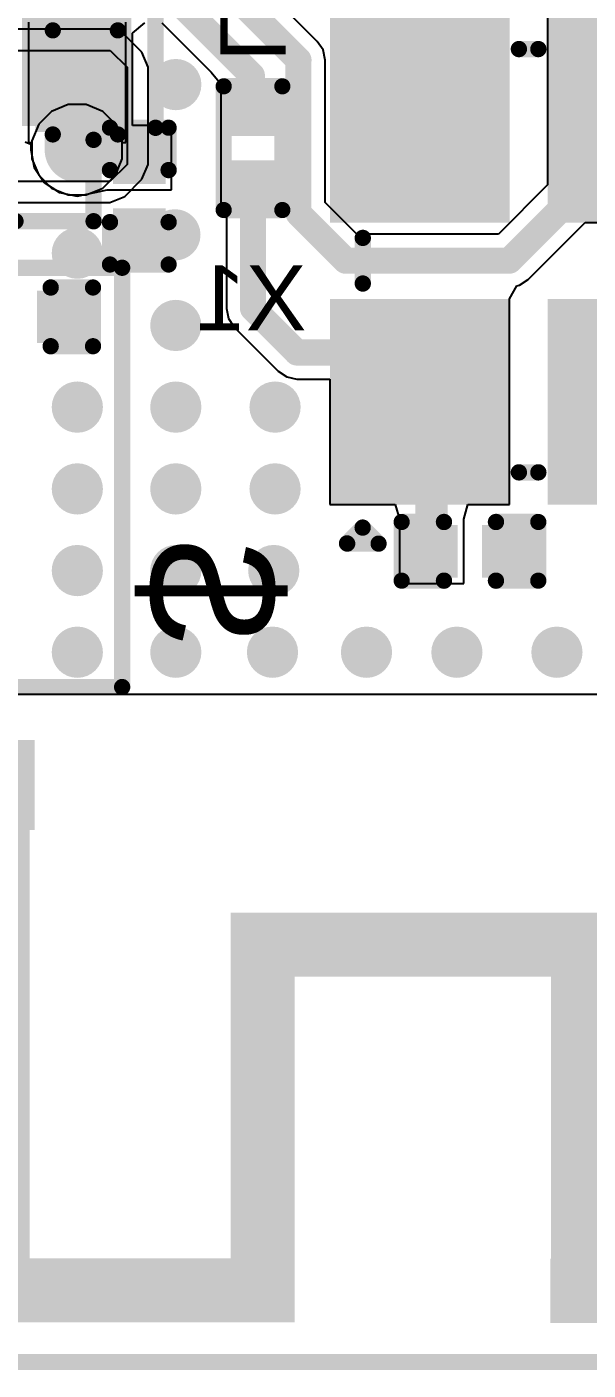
# Model space of a CAD drawing. Header units: millimetres. Extents: x -6 to 110, y 0 to 86.
# Drawn here: x 7.94 to 12.32, y -0.16 to 10.31 of the extents above; entities that cross this region are included whole.
import ezdxf

# ---------------------------------------------------------------- set-up
doc = ezdxf.new("R2010")
doc.units = ezdxf.units.MM
for name, color, linetype in [('BottomLayer', 5, 'Continuous'), ('BottomOverlay', 54, 'Continuous'), ('BottomPaste', 16, 'Continuous'), ('BottomSolder', 6, 'Continuous'), ('Mechanical2', 216, 'Continuous'), ('MidLayer1', 16, 'Continuous'), ('MidLayer2', 76, 'Continuous'), ('TopLayer', 1, 'Continuous'), ('TopOverlay', 2, 'Continuous'), ('TopPaste', 8, 'Continuous'), ('TopSolder', 216, 'Continuous'), ('ViaHoleLayer', 16, 'Continuous')]:
    doc.layers.add(name, color=color, linetype=linetype)
doc.styles.add('Arial', font='arial.ttf', dxfattribs={"height": 0.2})

# ---------------------------------------------------------------- blocks, each defined once
blk = doc.blocks.new('IND_0201_B_5')
at = {"layer": 'BottomLayer'}
for points in [[(-0.4, 0.15), (-0.15, 0.15), (-0.15, -0.15), (-0.4, -0.15)], [(0.15, 0.15), (0.4, 0.15), (0.4, -0.15), (0.15, -0.15)]]:
    blk.add_hatch(color=5, dxfattribs=at).paths.add_polyline_path(points)
at = {"layer": 'BottomPaste'}
for points in [[(-0.4, 0.15), (-0.15, 0.15), (-0.15, -0.15), (-0.4, -0.15)], [(0.15, 0.15), (0.4, 0.15), (0.4, -0.15), (0.15, -0.15)]]:
    blk.add_hatch(color=16, dxfattribs=at).paths.add_polyline_path(points)
at = {"layer": 'BottomSolder'}
for points in [[(-0.455, 0.205), (-0.095, 0.205), (-0.095, -0.205), (-0.455, -0.205)], [(0.095, 0.205), (0.455, 0.205), (0.455, -0.205), (0.095, -0.205)]]:
    blk.add_hatch(color=6, dxfattribs=at).paths.add_polyline_path(points)
at = {"layer": 'BottomOverlay', "const_width": 0.127}
for points in [[(-0.483, -0.229), (-0.483, 0.229)], [(0.483, 0.229), (-0.483, 0.229)], [(0.483, -0.229), (0.483, 0.229)], [(0.483, -0.229), (-0.483, -0.229)]]:
    blk.add_lwpolyline(points, dxfattribs=at)
at = {"layer": 'BottomOverlay', "const_width": 0.0635}
for points in [[(-0.514, 0.229, 1), (-0.451, 0.229, 1)], [(-0.514, 0.229, 1), (-0.451, 0.229, 1)], [(0.451, 0.229, 1), (0.514, 0.229, 1)], [(0.451, 0.229, 1), (0.514, 0.229, 1)], [(-0.514, -0.229, 1), (-0.451, -0.229, 1)], [(-0.514, -0.229, 1), (-0.451, -0.229, 1)], [(0.451, -0.229, 1), (0.514, -0.229, 1)], [(0.451, -0.229, 1), (0.514, -0.229, 1)]]:
    blk.add_lwpolyline(points, format="xyb", close=True, dxfattribs=at)
blk = doc.blocks.new('CAP_0201_B_11')
at = {"layer": 'BottomLayer'}
for points in [[(-0.45, 0.15), (-0.15, 0.15), (-0.15, -0.15), (-0.45, -0.15)], [(0.15, 0.15), (0.45, 0.15), (0.45, -0.15), (0.15, -0.15)]]:
    blk.add_hatch(color=5, dxfattribs=at).paths.add_polyline_path(points)
at = {"layer": 'BottomPaste'}
for points in [[(-0.45, 0.15), (-0.15, 0.15), (-0.15, -0.15), (-0.45, -0.15)], [(0.15, 0.15), (0.45, 0.15), (0.45, -0.15), (0.15, -0.15)]]:
    blk.add_hatch(color=16, dxfattribs=at).paths.add_polyline_path(points)
at = {"layer": 'BottomSolder'}
for points in [[(-0.505, 0.205), (-0.095, 0.205), (-0.095, -0.205), (-0.505, -0.205)], [(0.095, 0.205), (0.505, 0.205), (0.505, -0.205), (0.095, -0.205)]]:
    blk.add_hatch(color=6, dxfattribs=at).paths.add_polyline_path(points)
at = {"layer": 'BottomOverlay', "const_width": 0.127}
for points in [[(-0.203, 0.229), (-0.533, 0.229)], [(-0.533, 0.229), (-0.533, -0.229)], [(0.533, 0.229), (0.203, 0.229)], [(0.533, 0.229), (0.533, -0.229)], [(-0.203, -0.229), (-0.533, -0.229)], [(0.533, -0.229), (0.203, -0.229)]]:
    blk.add_lwpolyline(points, dxfattribs=at)
at = {"layer": 'BottomOverlay', "const_width": 0.0635}
for points in [[(-0.565, 0.229, 1), (-0.502, 0.229, 1)], [(-0.565, 0.229, 1), (-0.502, 0.229, 1)], [(-0.235, 0.229, 1), (-0.171, 0.229, 1)], [(0.171, 0.229, 1), (0.235, 0.229, 1)], [(0.502, 0.229, 1), (0.565, 0.229, 1)], [(0.502, 0.229, 1), (0.565, 0.229, 1)], [(-0.565, -0.229, 1), (-0.502, -0.229, 1)], [(-0.565, -0.229, 1), (-0.502, -0.229, 1)], [(-0.235, -0.229, 1), (-0.171, -0.229, 1)], [(0.171, -0.229, 1), (0.235, -0.229, 1)], [(0.502, -0.229, 1), (0.565, -0.229, 1)], [(0.502, -0.229, 1), (0.565, -0.229, 1)]]:
    blk.add_lwpolyline(points, format="xyb", close=True, dxfattribs=at)
blk = doc.blocks.new('QFNWB_56__7_7__B_30')
at = {"layer": 'BottomLayer'}
for points in [[(-2.71, 3.1), (-2.71, 3.75), (-2.49, 3.75), (-2.49, 3.1)], [(-2.31, 3.1), (-2.31, 3.75), (-2.09, 3.75), (-2.09, 3.1)], [(-1.91, 3.1), (-1.91, 3.75), (-1.69, 3.75), (-1.69, 3.1)], [(-1.51, 3.1), (-1.51, 3.75), (-1.29, 3.75), (-1.29, 3.1)], [(-1.11, 3.1), (-1.11, 3.75), (-0.89, 3.75), (-0.89, 3.1)], [(-0.71, 3.1), (-0.71, 3.75), (-0.49, 3.75), (-0.49, 3.1)], [(-0.31, 3.1), (-0.31, 3.75), (-0.09, 3.75), (-0.09, 3.1)], [(0.09, 3.1), (0.09, 3.75), (0.31, 3.75), (0.31, 3.1)], [(0.49, 3.1), (0.49, 3.75), (0.71, 3.75), (0.71, 3.1)], [(0.89, 3.1), (0.89, 3.75), (1.11, 3.75), (1.11, 3.1)], [(1.29, 3.1), (1.29, 3.75), (1.51, 3.75), (1.51, 3.1)], [(1.69, 3.1), (1.69, 3.75), (1.91, 3.75), (1.91, 3.1)], [(2.09, 3.1), (2.09, 3.75), (2.31, 3.75), (2.31, 3.1)], [(2.49, 3.1), (2.49, 3.75), (2.71, 3.75), (2.71, 3.1)], [(2.85, 2.85), (2.85, -2.85), (-2.85, -2.85), (-2.85, 2.85)], [(-3.75, 2.71), (-3.1, 2.71), (-3.1, 2.49), (-3.75, 2.49)], [(3.1, 2.71), (3.75, 2.71), (3.75, 2.49), (3.1, 2.49)], [(-3.75, 2.31), (-3.1, 2.31), (-3.1, 2.09), (-3.75, 2.09)], [(3.1, 2.31), (3.75, 2.31), (3.75, 2.09), (3.1, 2.09)], [(-3.75, 1.91), (-3.1, 1.91), (-3.1, 1.69), (-3.75, 1.69)], [(3.1, 1.91), (3.75, 1.91), (3.75, 1.69), (3.1, 1.69)], [(-3.75, 1.51), (-3.1, 1.51), (-3.1, 1.29), (-3.75, 1.29)], [(3.1, 1.51), (3.75, 1.51), (3.75, 1.29), (3.1, 1.29)], [(-3.75, 1.11), (-3.1, 1.11), (-3.1, 0.89), (-3.75, 0.89)], [(3.1, 1.11), (3.75, 1.11), (3.75, 0.89), (3.1, 0.89)], [(-3.75, 0.71), (-3.1, 0.71), (-3.1, 0.49), (-3.75, 0.49)], [(3.1, 0.71), (3.75, 0.71), (3.75, 0.49), (3.1, 0.49)], [(-3.75, 0.31), (-3.1, 0.31), (-3.1, 0.09), (-3.75, 0.09)], [(3.1, 0.31), (3.75, 0.31), (3.75, 0.09), (3.1, 0.09)], [(-3.75, -0.09), (-3.1, -0.09), (-3.1, -0.31), (-3.75, -0.31)], [(3.1, -0.09), (3.75, -0.09), (3.75, -0.31), (3.1, -0.31)], [(-3.75, -0.49), (-3.1, -0.49), (-3.1, -0.71), (-3.75, -0.71)], [(3.1, -0.49), (3.75, -0.49), (3.75, -0.71), (3.1, -0.71)], [(-3.75, -0.89), (-3.1, -0.89), (-3.1, -1.11), (-3.75, -1.11)], [(3.1, -0.89), (3.75, -0.89), (3.75, -1.11), (3.1, -1.11)], [(-3.75, -1.29), (-3.1, -1.29), (-3.1, -1.51), (-3.75, -1.51)], [(3.1, -1.29), (3.75, -1.29), (3.75, -1.51), (3.1, -1.51)], [(-3.75, -1.69), (-3.1, -1.69), (-3.1, -1.91), (-3.75, -1.91)], [(3.1, -1.69), (3.75, -1.69), (3.75, -1.91), (3.1, -1.91)], [(-3.75, -2.09), (-3.1, -2.09), (-3.1, -2.31), (-3.75, -2.31)], [(3.1, -2.09), (3.75, -2.09), (3.75, -2.31), (3.1, -2.31)], [(-3.75, -2.49), (-3.1, -2.49), (-3.1, -2.71), (-3.75, -2.71)], [(3.1, -2.49), (3.75, -2.49), (3.75, -2.71), (3.1, -2.71)], [(-2.49, -3.1), (-2.49, -3.75), (-2.71, -3.75), (-2.71, -3.1)], [(-2.09, -3.1), (-2.09, -3.75), (-2.31, -3.75), (-2.31, -3.1)], [(-1.69, -3.1), (-1.69, -3.75), (-1.91, -3.75), (-1.91, -3.1)], [(-1.29, -3.1), (-1.29, -3.75), (-1.51, -3.75), (-1.51, -3.1)], [(-0.89, -3.1), (-0.89, -3.75), (-1.11, -3.75), (-1.11, -3.1)], [(-0.49, -3.1), (-0.49, -3.75), (-0.71, -3.75), (-0.71, -3.1)], [(-0.09, -3.1), (-0.09, -3.75), (-0.31, -3.75), (-0.31, -3.1)], [(0.31, -3.1), (0.31, -3.75), (0.09, -3.75), (0.09, -3.1)], [(0.71, -3.1), (0.71, -3.75), (0.49, -3.75), (0.49, -3.1)], [(1.11, -3.1), (1.11, -3.75), (0.89, -3.75), (0.89, -3.1)], [(1.51, -3.1), (1.51, -3.75), (1.29, -3.75), (1.29, -3.1)], [(1.91, -3.1), (1.91, -3.75), (1.69, -3.75), (1.69, -3.1)], [(2.31, -3.1), (2.31, -3.75), (2.09, -3.75), (2.09, -3.1)], [(2.71, -3.1), (2.71, -3.75), (2.49, -3.75), (2.49, -3.1)]]:
    blk.add_hatch(color=5, dxfattribs=at).paths.add_polyline_path(points)
at = {"layer": 'BottomPaste'}
for points in [[(-2.71, 3.1), (-2.71, 3.75), (-2.49, 3.75), (-2.49, 3.1)], [(-2.31, 3.1), (-2.31, 3.75), (-2.09, 3.75), (-2.09, 3.1)], [(-1.91, 3.1), (-1.91, 3.75), (-1.69, 3.75), (-1.69, 3.1)], [(-1.51, 3.1), (-1.51, 3.75), (-1.29, 3.75), (-1.29, 3.1)], [(-1.11, 3.1), (-1.11, 3.75), (-0.89, 3.75), (-0.89, 3.1)], [(-0.71, 3.1), (-0.71, 3.75), (-0.49, 3.75), (-0.49, 3.1)], [(-0.31, 3.1), (-0.31, 3.75), (-0.09, 3.75), (-0.09, 3.1)], [(0.09, 3.1), (0.09, 3.75), (0.31, 3.75), (0.31, 3.1)], [(0.49, 3.1), (0.49, 3.75), (0.71, 3.75), (0.71, 3.1)], [(0.89, 3.1), (0.89, 3.75), (1.11, 3.75), (1.11, 3.1)], [(1.29, 3.1), (1.29, 3.75), (1.51, 3.75), (1.51, 3.1)], [(1.69, 3.1), (1.69, 3.75), (1.91, 3.75), (1.91, 3.1)], [(2.09, 3.1), (2.09, 3.75), (2.31, 3.75), (2.31, 3.1)], [(2.49, 3.1), (2.49, 3.75), (2.71, 3.75), (2.71, 3.1)], [(2.85, 2.85), (2.85, -2.85), (-2.85, -2.85), (-2.85, 2.85)], [(-3.75, 2.71), (-3.1, 2.71), (-3.1, 2.49), (-3.75, 2.49)], [(3.1, 2.71), (3.75, 2.71), (3.75, 2.49), (3.1, 2.49)], [(-3.75, 2.31), (-3.1, 2.31), (-3.1, 2.09), (-3.75, 2.09)], [(3.1, 2.31), (3.75, 2.31), (3.75, 2.09), (3.1, 2.09)], [(-3.75, 1.91), (-3.1, 1.91), (-3.1, 1.69), (-3.75, 1.69)], [(3.1, 1.91), (3.75, 1.91), (3.75, 1.69), (3.1, 1.69)], [(-3.75, 1.51), (-3.1, 1.51), (-3.1, 1.29), (-3.75, 1.29)], [(3.1, 1.51), (3.75, 1.51), (3.75, 1.29), (3.1, 1.29)], [(-3.75, 1.11), (-3.1, 1.11), (-3.1, 0.89), (-3.75, 0.89)], [(3.1, 1.11), (3.75, 1.11), (3.75, 0.89), (3.1, 0.89)], [(-3.75, 0.71), (-3.1, 0.71), (-3.1, 0.49), (-3.75, 0.49)], [(3.1, 0.71), (3.75, 0.71), (3.75, 0.49), (3.1, 0.49)], [(-3.75, 0.31), (-3.1, 0.31), (-3.1, 0.09), (-3.75, 0.09)], [(3.1, 0.31), (3.75, 0.31), (3.75, 0.09), (3.1, 0.09)], [(-3.75, -0.09), (-3.1, -0.09), (-3.1, -0.31), (-3.75, -0.31)], [(3.1, -0.09), (3.75, -0.09), (3.75, -0.31), (3.1, -0.31)], [(-3.75, -0.49), (-3.1, -0.49), (-3.1, -0.71), (-3.75, -0.71)], [(3.1, -0.49), (3.75, -0.49), (3.75, -0.71), (3.1, -0.71)], [(-3.75, -0.89), (-3.1, -0.89), (-3.1, -1.11), (-3.75, -1.11)], [(3.1, -0.89), (3.75, -0.89), (3.75, -1.11), (3.1, -1.11)], [(-3.75, -1.29), (-3.1, -1.29), (-3.1, -1.51), (-3.75, -1.51)], [(3.1, -1.29), (3.75, -1.29), (3.75, -1.51), (3.1, -1.51)], [(-3.75, -1.69), (-3.1, -1.69), (-3.1, -1.91), (-3.75, -1.91)], [(3.1, -1.69), (3.75, -1.69), (3.75, -1.91), (3.1, -1.91)], [(-3.75, -2.09), (-3.1, -2.09), (-3.1, -2.31), (-3.75, -2.31)], [(3.1, -2.09), (3.75, -2.09), (3.75, -2.31), (3.1, -2.31)], [(-3.75, -2.49), (-3.1, -2.49), (-3.1, -2.71), (-3.75, -2.71)], [(3.1, -2.49), (3.75, -2.49), (3.75, -2.71), (3.1, -2.71)], [(-2.49, -3.1), (-2.49, -3.75), (-2.71, -3.75), (-2.71, -3.1)], [(-2.09, -3.1), (-2.09, -3.75), (-2.31, -3.75), (-2.31, -3.1)], [(-1.69, -3.1), (-1.69, -3.75), (-1.91, -3.75), (-1.91, -3.1)], [(-1.29, -3.1), (-1.29, -3.75), (-1.51, -3.75), (-1.51, -3.1)], [(-0.89, -3.1), (-0.89, -3.75), (-1.11, -3.75), (-1.11, -3.1)], [(-0.49, -3.1), (-0.49, -3.75), (-0.71, -3.75), (-0.71, -3.1)], [(-0.09, -3.1), (-0.09, -3.75), (-0.31, -3.75), (-0.31, -3.1)], [(0.31, -3.1), (0.31, -3.75), (0.09, -3.75), (0.09, -3.1)], [(0.71, -3.1), (0.71, -3.75), (0.49, -3.75), (0.49, -3.1)], [(1.11, -3.1), (1.11, -3.75), (0.89, -3.75), (0.89, -3.1)], [(1.51, -3.1), (1.51, -3.75), (1.29, -3.75), (1.29, -3.1)], [(1.91, -3.1), (1.91, -3.75), (1.69, -3.75), (1.69, -3.1)], [(2.31, -3.1), (2.31, -3.75), (2.09, -3.75), (2.09, -3.1)], [(2.71, -3.1), (2.71, -3.75), (2.49, -3.75), (2.49, -3.1)]]:
    blk.add_hatch(color=16, dxfattribs=at).paths.add_polyline_path(points)
at = {"layer": 'BottomSolder'}
for points in [[(-2.812, 2.998), (-2.812, 3.852), (-2.388, 3.852), (-2.388, 2.998)], [(-2.412, 2.998), (-2.412, 3.852), (-1.988, 3.852), (-1.988, 2.998)], [(-2.012, 2.998), (-2.012, 3.852), (-1.588, 3.852), (-1.588, 2.998)], [(-1.612, 2.998), (-1.612, 3.852), (-1.188, 3.852), (-1.188, 2.998)], [(-1.212, 2.998), (-1.212, 3.852), (-0.788, 3.852), (-0.788, 2.998)], [(-0.812, 2.998), (-0.812, 3.852), (-0.388, 3.852), (-0.388, 2.998)], [(-0.412, 2.998), (-0.412, 3.852), (0.012, 3.852), (0.012, 2.998)], [(-0.012, 2.998), (-0.012, 3.852), (0.412, 3.852), (0.412, 2.998)], [(0.388, 2.998), (0.388, 3.852), (0.812, 3.852), (0.812, 2.998)], [(0.788, 2.998), (0.788, 3.852), (1.212, 3.852), (1.212, 2.998)], [(1.188, 2.998), (1.188, 3.852), (1.612, 3.852), (1.612, 2.998)], [(1.588, 2.998), (1.588, 3.852), (2.012, 3.852), (2.012, 2.998)], [(1.988, 2.998), (1.988, 3.852), (2.412, 3.852), (2.412, 2.998)], [(2.388, 2.998), (2.388, 3.852), (2.812, 3.852), (2.812, 2.998)], [(2.952, 2.952), (2.952, -2.952), (-2.952, -2.952), (-2.952, 2.952)], [(-3.852, 2.812), (-2.998, 2.812), (-2.998, 2.388), (-3.852, 2.388)], [(2.998, 2.812), (3.852, 2.812), (3.852, 2.388), (2.998, 2.388)], [(-3.852, 2.412), (-2.998, 2.412), (-2.998, 1.988), (-3.852, 1.988)], [(2.998, 2.412), (3.852, 2.412), (3.852, 1.988), (2.998, 1.988)], [(-3.852, 2.012), (-2.998, 2.012), (-2.998, 1.588), (-3.852, 1.588)], [(2.998, 2.012), (3.852, 2.012), (3.852, 1.588), (2.998, 1.588)], [(-3.852, 1.612), (-2.998, 1.612), (-2.998, 1.188), (-3.852, 1.188)], [(2.998, 1.612), (3.852, 1.612), (3.852, 1.188), (2.998, 1.188)], [(-3.852, 1.212), (-2.998, 1.212), (-2.998, 0.788), (-3.852, 0.788)], [(2.998, 1.212), (3.852, 1.212), (3.852, 0.788), (2.998, 0.788)], [(-3.852, 0.812), (-2.998, 0.812), (-2.998, 0.388), (-3.852, 0.388)], [(2.998, 0.812), (3.852, 0.812), (3.852, 0.388), (2.998, 0.388)], [(-3.852, 0.412), (-2.998, 0.412), (-2.998, -0.012), (-3.852, -0.012)], [(2.998, 0.412), (3.852, 0.412), (3.852, -0.012), (2.998, -0.012)], [(-3.852, 0.012), (-2.998, 0.012), (-2.998, -0.412), (-3.852, -0.412)], [(2.998, 0.012), (3.852, 0.012), (3.852, -0.412), (2.998, -0.412)], [(-3.852, -0.388), (-2.998, -0.388), (-2.998, -0.812), (-3.852, -0.812)], [(2.998, -0.388), (3.852, -0.388), (3.852, -0.812), (2.998, -0.812)], [(-3.852, -0.788), (-2.998, -0.788), (-2.998, -1.212), (-3.852, -1.212)], [(2.998, -0.788), (3.852, -0.788), (3.852, -1.212), (2.998, -1.212)], [(-3.852, -1.188), (-2.998, -1.188), (-2.998, -1.612), (-3.852, -1.612)], [(2.998, -1.188), (3.852, -1.188), (3.852, -1.612), (2.998, -1.612)], [(-3.852, -1.588), (-2.998, -1.588), (-2.998, -2.012), (-3.852, -2.012)], [(2.998, -1.588), (3.852, -1.588), (3.852, -2.012), (2.998, -2.012)], [(-3.852, -1.988), (-2.998, -1.988), (-2.998, -2.412), (-3.852, -2.412)], [(2.998, -1.988), (3.852, -1.988), (3.852, -2.412), (2.998, -2.412)], [(-3.852, -2.388), (-2.998, -2.388), (-2.998, -2.812), (-3.852, -2.812)], [(2.998, -2.388), (3.852, -2.388), (3.852, -2.812), (2.998, -2.812)], [(-2.388, -2.998), (-2.388, -3.852), (-2.812, -3.852), (-2.812, -2.998)], [(-1.988, -2.998), (-1.988, -3.852), (-2.412, -3.852), (-2.412, -2.998)], [(-1.588, -2.998), (-1.588, -3.852), (-2.012, -3.852), (-2.012, -2.998)], [(-1.188, -2.998), (-1.188, -3.852), (-1.612, -3.852), (-1.612, -2.998)], [(-0.788, -2.998), (-0.788, -3.852), (-1.212, -3.852), (-1.212, -2.998)], [(-0.388, -2.998), (-0.388, -3.852), (-0.812, -3.852), (-0.812, -2.998)], [(0.012, -2.998), (0.012, -3.852), (-0.412, -3.852), (-0.412, -2.998)], [(0.412, -2.998), (0.412, -3.852), (-0.012, -3.852), (-0.012, -2.998)], [(0.812, -2.998), (0.812, -3.852), (0.388, -3.852), (0.388, -2.998)], [(1.212, -2.998), (1.212, -3.852), (0.788, -3.852), (0.788, -2.998)], [(1.612, -2.998), (1.612, -3.852), (1.188, -3.852), (1.188, -2.998)], [(2.012, -2.998), (2.012, -3.852), (1.588, -3.852), (1.588, -2.998)], [(2.412, -2.998), (2.412, -3.852), (1.988, -3.852), (1.988, -2.998)], [(2.812, -2.998), (2.812, -3.852), (2.388, -3.852), (2.388, -2.998)]]:
    blk.add_hatch(color=6, dxfattribs=at).paths.add_polyline_path(points)
at = {"layer": 'BottomOverlay', "const_width": 0.127}
for points in [[(-3.556, 3.556), (-3.556, 2.946)], [(-3.556, 3.556), (-2.921, 3.556)], [(2.921, 3.556), (3.556, 3.556)], [(3.556, 3.556), (3.556, 2.946)], [(-3.556, -2.946), (-3.556, -3.556)], [(3.556, -2.946), (3.556, -3.556)], [(-3.556, -3.556), (-2.921, -3.556)], [(2.921, -3.556), (3.556, -3.556)]]:
    blk.add_lwpolyline(points, dxfattribs=at)
at = {"layer": 'BottomOverlay', "const_width": 0.0635}
for points in [[(-3.588, 3.556, 1), (-3.524, 3.556, 1)], [(-3.588, 3.556, 1), (-3.524, 3.556, 1)], [(-2.953, 3.556, 1), (-2.889, 3.556, 1)], [(2.889, 3.556, 1), (2.953, 3.556, 1)], [(3.524, 3.556, 1), (3.588, 3.556, 1)], [(3.524, 3.556, 1), (3.588, 3.556, 1)], [(-3.588, 2.946, 1), (-3.524, 2.946, 1)], [(3.524, 2.946, 1), (3.588, 2.946, 1)], [(-3.588, -2.946, 1), (-3.524, -2.946, 1)], [(3.524, -2.946, 1), (3.588, -2.946, 1)], [(-3.588, -3.556, 1), (-3.524, -3.556, 1)], [(-3.588, -3.556, 1), (-3.524, -3.556, 1)], [(-2.953, -3.556, 1), (-2.889, -3.556, 1)], [(2.889, -3.556, 1), (2.953, -3.556, 1)], [(3.524, -3.556, 1), (3.588, -3.556, 1)], [(3.524, -3.556, 1), (3.588, -3.556, 1)]]:
    blk.add_lwpolyline(points, format="xyb", close=True, dxfattribs=at)
blk = doc.blocks.new('ESP_P_____A_______B_31')
at = {"layer": 'BottomLayer'}
for points in [[(2.3, -5.029), (2.93, -5.029), (2.93, -0.963), (2.3, -0.963)], [(4.5, -5.029), (5, -5.029), (5, -2.21), (4.5, -2.21)], [(4.873, -2.209), (4.873, -2.709), (7.133, -2.709), (7.133, -2.209)], [(7.5, -2.21), (7, -2.21), (7, -5.029), (7.5, -5.029)], [(-0.002, -4.905), (-0.002, -5.405), (4.998, -5.405), (4.998, -4.905)], [(9.796, -5.409), (9.796, -4.909), (6.996, -4.909), (6.996, -5.409)]]:
    blk.add_hatch(color=5, dxfattribs=at).paths.add_polyline_path(points)
at = {"layer": 'BottomSolder'}
blk.add_hatch(color=6, dxfattribs=at).paths.add_polyline_path([(2.265, -0.862), (2.968, -0.862), (2.968, -1.565), (2.265, -1.565)])
blk = doc.blocks.new('C___0402_33')
at = {"layer": 'TopLayer'}
for points in [[(-0.699, -0.318), (-0.699, 0.318), (-0.241, 0.318), (-0.241, -0.318)], [(0.241, -0.318), (0.241, 0.318), (0.699, 0.318), (0.699, -0.318)]]:
    blk.add_hatch(color=1, dxfattribs=at).paths.add_polyline_path(points)
at = {"layer": 'TopPaste'}
for points in [[(-0.699, -0.318), (-0.699, 0.318), (-0.241, 0.318), (-0.241, -0.318)], [(0.241, -0.318), (0.241, 0.318), (0.699, 0.318), (0.699, -0.318)]]:
    blk.add_hatch(color=8, dxfattribs=at).paths.add_polyline_path(points)
at = {"layer": 'TopSolder'}
for points in [[(-0.758, -0.377), (-0.758, 0.377), (-0.181, 0.377), (-0.181, -0.377)], [(0.181, -0.377), (0.181, 0.377), (0.758, 0.377), (0.758, -0.377)]]:
    blk.add_hatch(color=216, dxfattribs=at).paths.add_polyline_path(points)
at = {"layer": 'TopOverlay', "const_width": 0.127}
for points in [[(-0.787, -0.406), (-0.787, 0.406)], [(-0.787, 0.406), (-0.279, 0.406)], [(0.279, 0.406), (0.787, 0.406)], [(0.787, -0.406), (0.787, 0.406)], [(-0.787, -0.406), (-0.279, -0.406)], [(0.279, -0.406), (0.787, -0.406)]]:
    blk.add_lwpolyline(points, dxfattribs=at)
at = {"layer": 'TopOverlay', "const_width": 0.0635}
for points in [[(-0.819, 0.406, 1), (-0.756, 0.406, 1)], [(-0.819, 0.406, 1), (-0.756, 0.406, 1)], [(-0.311, 0.406, 1), (-0.248, 0.406, 1)], [(0.248, 0.406, 1), (0.311, 0.406, 1)], [(0.756, 0.406, 1), (0.819, 0.406, 1)], [(0.756, 0.406, 1), (0.819, 0.406, 1)], [(-0.819, -0.406, 1), (-0.756, -0.406, 1)], [(-0.819, -0.406, 1), (-0.756, -0.406, 1)], [(-0.311, -0.406, 1), (-0.248, -0.406, 1)], [(0.248, -0.406, 1), (0.311, -0.406, 1)], [(0.756, -0.406, 1), (0.819, -0.406, 1)], [(0.756, -0.406, 1), (0.819, -0.406, 1)]]:
    blk.add_lwpolyline(points, format="xyb", close=True, dxfattribs=at)
blk = doc.blocks.new('X322540MPB4SI__B_35')
at = {"layer": 'BottomLayer'}
for points in [[(-1.8, 1.45), (-0.4, 1.45), (-0.4, 0.25), (-1.8, 0.25)], [(0.4, 1.45), (1.8, 1.45), (1.8, 0.25), (0.4, 0.25)], [(-1.8, -0.25), (-0.4, -0.25), (-0.4, -1.45), (-1.8, -1.45)], [(0.4, -0.25), (1.8, -0.25), (1.8, -1.45), (0.4, -1.45)]]:
    blk.add_hatch(color=5, dxfattribs=at).paths.add_polyline_path(points)
at = {"layer": 'BottomPaste'}
for points in [[(-1.8, 1.45), (-0.4, 1.45), (-0.4, 0.25), (-1.8, 0.25)], [(0.4, 1.45), (1.8, 1.45), (1.8, 0.25), (0.4, 0.25)], [(-1.8, -0.25), (-0.4, -0.25), (-0.4, -1.45), (-1.8, -1.45)], [(0.4, -0.25), (1.8, -0.25), (1.8, -1.45), (0.4, -1.45)]]:
    blk.add_hatch(color=16, dxfattribs=at).paths.add_polyline_path(points)
at = {"layer": 'BottomSolder'}
for points in [[(-1.902, 1.552), (-0.298, 1.552), (-0.298, 0.148), (-1.902, 0.148)], [(0.298, 1.552), (1.902, 1.552), (1.902, 0.148), (0.298, 0.148)], [(-1.902, -0.148), (-0.298, -0.148), (-0.298, -1.552), (-1.902, -1.552)], [(0.298, -0.148), (1.902, -0.148), (1.902, -1.552), (0.298, -1.552)]]:
    blk.add_hatch(color=6, dxfattribs=at).paths.add_polyline_path(points)
at = {"layer": 'BottomOverlay', "const_width": 0.127}
for points in [[(-0.178, 1.295), (0.178, 1.295)], [(-1.651, 0.076), (-1.651, -0.076)], [(1.651, 0.076), (1.651, -0.076)], [(-0.178, -1.295), (0.178, -1.295)]]:
    blk.add_lwpolyline(points, dxfattribs=at)
at = {"layer": 'BottomOverlay', "const_width": 0.0635}
for points in [[(-0.21, 1.295, 1), (-0.146, 1.295, 1)], [(0.146, 1.295, 1), (0.21, 1.295, 1)], [(-1.683, 0.076, 1), (-1.619, 0.076, 1)], [(1.619, 0.076, 1), (1.683, 0.076, 1)], [(-1.683, -0.076, 1), (-1.619, -0.076, 1)], [(1.619, -0.076, 1), (1.683, -0.076, 1)], [(-0.21, -1.295, 1), (-0.146, -1.295, 1)], [(0.146, -1.295, 1), (0.21, -1.295, 1)]]:
    blk.add_lwpolyline(points, format="xyb", close=True, dxfattribs=at)
blk = doc.blocks.new('CAP_0201_B_59')
at = {"layer": 'BottomLayer'}
for points in [[(-0.45, 0.15), (-0.15, 0.15), (-0.15, -0.15), (-0.45, -0.15)], [(0.15, 0.15), (0.45, 0.15), (0.45, -0.15), (0.15, -0.15)]]:
    blk.add_hatch(color=5, dxfattribs=at).paths.add_polyline_path(points)
at = {"layer": 'BottomPaste'}
for points in [[(-0.45, 0.15), (-0.15, 0.15), (-0.15, -0.15), (-0.45, -0.15)], [(0.15, 0.15), (0.45, 0.15), (0.45, -0.15), (0.15, -0.15)]]:
    blk.add_hatch(color=16, dxfattribs=at).paths.add_polyline_path(points)
at = {"layer": 'BottomSolder'}
for points in [[(-0.505, 0.205), (-0.095, 0.205), (-0.095, -0.205), (-0.505, -0.205)], [(0.095, 0.205), (0.505, 0.205), (0.505, -0.205), (0.095, -0.205)]]:
    blk.add_hatch(color=6, dxfattribs=at).paths.add_polyline_path(points)
at = {"layer": 'BottomOverlay', "const_width": 0.127}
for points in [[(-0.203, 0.229), (-0.533, 0.229)], [(-0.533, 0.229), (-0.533, -0.229)], [(0.533, 0.229), (0.203, 0.229)], [(0.533, 0.229), (0.533, -0.229)], [(-0.203, -0.229), (-0.533, -0.229)], [(0.533, -0.229), (0.203, -0.229)]]:
    blk.add_lwpolyline(points, dxfattribs=at)
at = {"layer": 'BottomOverlay', "const_width": 0.0635}
for points in [[(-0.565, 0.229, 1), (-0.502, 0.229, 1)], [(-0.565, 0.229, 1), (-0.502, 0.229, 1)], [(-0.235, 0.229, 1), (-0.171, 0.229, 1)], [(0.171, 0.229, 1), (0.235, 0.229, 1)], [(0.502, 0.229, 1), (0.565, 0.229, 1)], [(0.502, 0.229, 1), (0.565, 0.229, 1)], [(-0.565, -0.229, 1), (-0.502, -0.229, 1)], [(-0.565, -0.229, 1), (-0.502, -0.229, 1)], [(-0.235, -0.229, 1), (-0.171, -0.229, 1)], [(0.171, -0.229, 1), (0.235, -0.229, 1)], [(0.502, -0.229, 1), (0.565, -0.229, 1)], [(0.502, -0.229, 1), (0.565, -0.229, 1)]]:
    blk.add_lwpolyline(points, format="xyb", close=True, dxfattribs=at)
blk = doc.blocks.new('CAP_0201_B_63')
at = {"layer": 'BottomLayer'}
for points in [[(-0.45, 0.15), (-0.15, 0.15), (-0.15, -0.15), (-0.45, -0.15)], [(0.15, 0.15), (0.45, 0.15), (0.45, -0.15), (0.15, -0.15)]]:
    blk.add_hatch(color=5, dxfattribs=at).paths.add_polyline_path(points)
at = {"layer": 'BottomPaste'}
for points in [[(-0.45, 0.15), (-0.15, 0.15), (-0.15, -0.15), (-0.45, -0.15)], [(0.15, 0.15), (0.45, 0.15), (0.45, -0.15), (0.15, -0.15)]]:
    blk.add_hatch(color=16, dxfattribs=at).paths.add_polyline_path(points)
at = {"layer": 'BottomSolder'}
for points in [[(-0.505, 0.205), (-0.095, 0.205), (-0.095, -0.205), (-0.505, -0.205)], [(0.095, 0.205), (0.505, 0.205), (0.505, -0.205), (0.095, -0.205)]]:
    blk.add_hatch(color=6, dxfattribs=at).paths.add_polyline_path(points)
at = {"layer": 'BottomOverlay', "const_width": 0.127}
for points in [[(-0.533, 0.229), (-0.533, -0.229)], [(-0.533, 0.229), (-0.203, 0.229)], [(0.203, 0.229), (0.533, 0.229)], [(0.533, 0.229), (0.533, -0.229)], [(-0.533, -0.229), (-0.203, -0.229)], [(0.203, -0.229), (0.533, -0.229)]]:
    blk.add_lwpolyline(points, dxfattribs=at)
at = {"layer": 'BottomOverlay', "const_width": 0.0635}
for points in [[(-0.565, 0.229, 1), (-0.502, 0.229, 1)], [(-0.565, 0.229, 1), (-0.502, 0.229, 1)], [(-0.235, 0.229, 1), (-0.171, 0.229, 1)], [(0.171, 0.229, 1), (0.235, 0.229, 1)], [(0.502, 0.229, 1), (0.565, 0.229, 1)], [(0.502, 0.229, 1), (0.565, 0.229, 1)], [(-0.565, -0.229, 1), (-0.502, -0.229, 1)], [(-0.565, -0.229, 1), (-0.502, -0.229, 1)], [(-0.235, -0.229, 1), (-0.171, -0.229, 1)], [(0.171, -0.229, 1), (0.235, -0.229, 1)], [(0.502, -0.229, 1), (0.565, -0.229, 1)], [(0.502, -0.229, 1), (0.565, -0.229, 1)]]:
    blk.add_lwpolyline(points, format="xyb", close=True, dxfattribs=at)

msp = doc.modelspace()

# ---------------------------------------------------------------- hatches: boundary and pattern name
at = {"layer": 'BottomLayer'}
msp.add_hatch(color=5, dxfattribs=at).paths.add_polyline_path([(8.002, 9.495), (8.652, 9.495), (8.652, 10.264), (8.002, 10.264)])
h = msp.add_hatch(color=5, dxfattribs=at)
edge = h.paths.add_edge_path()
edge.add_arc((9.1, 9.864), 0.2, 0, 360)
h = msp.add_hatch(color=5, dxfattribs=at)
edge = h.paths.add_edge_path()
edge.add_arc((8.33, 9.356), 0.2, 0, 360)
h = msp.add_hatch(color=5, dxfattribs=at)
edge = h.paths.add_edge_path()
edge.add_arc((9.093, 8.692), 0.2, 0, 360)
h = msp.add_hatch(color=5, dxfattribs=at)
edge = h.paths.add_edge_path()
edge.add_arc((8.331, 8.549), 0.2, 0, 360)
h = msp.add_hatch(color=5, dxfattribs=at)
edge = h.paths.add_edge_path()
edge.add_arc((9.1, 7.985), 0.2, 0, 360)
h = msp.add_hatch(color=5, dxfattribs=at)
edge = h.paths.add_edge_path()
edge.add_arc((8.331, 7.348), 0.2, 0, 360)
h = msp.add_hatch(color=5, dxfattribs=at)
edge = h.paths.add_edge_path()
edge.add_arc((9.1, 7.348), 0.2, 0, 360)
h = msp.add_hatch(color=5, dxfattribs=at)
edge = h.paths.add_edge_path()
edge.add_arc((9.875, 7.348), 0.2, 0, 360)
h = msp.add_hatch(color=5, dxfattribs=at)
edge = h.paths.add_edge_path()
edge.add_arc((8.331, 6.71), 0.2, 0, 360)
h = msp.add_hatch(color=5, dxfattribs=at)
edge = h.paths.add_edge_path()
edge.add_arc((9.1, 6.71), 0.2, 0, 360)
h = msp.add_hatch(color=5, dxfattribs=at)
edge = h.paths.add_edge_path()
edge.add_arc((9.875, 6.71), 0.2, 0, 360)
h = msp.add_hatch(color=5, dxfattribs=at)
edge = h.paths.add_edge_path()
edge.add_arc((8.331, 6.073), 0.2, 0, 360)
h = msp.add_hatch(color=5, dxfattribs=at)
edge = h.paths.add_edge_path()
edge.add_arc((9.1, 6.073), 0.2, 0, 360)
h = msp.add_hatch(color=5, dxfattribs=at)
edge = h.paths.add_edge_path()
edge.add_arc((9.865, 6.073), 0.2, 0, 360)
h = msp.add_hatch(color=5, dxfattribs=at)
edge = h.paths.add_edge_path()
edge.add_arc((8.331, 5.436), 0.2, 0, 360)
h = msp.add_hatch(color=5, dxfattribs=at)
edge = h.paths.add_edge_path()
edge.add_arc((9.1, 5.436), 0.2, 0, 360)
h = msp.add_hatch(color=5, dxfattribs=at)
edge = h.paths.add_edge_path()
edge.add_arc((9.855, 5.436), 0.2, 0, 360)
h = msp.add_hatch(color=5, dxfattribs=at)
edge = h.paths.add_edge_path()
edge.add_arc((10.589, 5.436), 0.2, 0, 360)
h = msp.add_hatch(color=5, dxfattribs=at)
edge = h.paths.add_edge_path()
edge.add_arc((11.295, 5.436), 0.2, 0, 360)
h = msp.add_hatch(color=5, dxfattribs=at)
edge = h.paths.add_edge_path()
edge.add_arc((12.076, 5.436), 0.2, 0, 360)
at = {"layer": 'MidLayer1'}
h = msp.add_hatch(color=16, dxfattribs=at)
edge = h.paths.add_edge_path()
edge.add_arc((9.1, 9.864), 0.2, 0, 360)
h = msp.add_hatch(color=16, dxfattribs=at)
edge = h.paths.add_edge_path()
edge.add_arc((8.33, 9.356), 0.2, 0, 360)
h = msp.add_hatch(color=16, dxfattribs=at)
edge = h.paths.add_edge_path()
edge.add_arc((9.093, 8.692), 0.2, 0, 360)
h = msp.add_hatch(color=16, dxfattribs=at)
edge = h.paths.add_edge_path()
edge.add_arc((8.331, 8.549), 0.2, 0, 360)
h = msp.add_hatch(color=16, dxfattribs=at)
edge = h.paths.add_edge_path()
edge.add_arc((9.1, 7.985), 0.2, 0, 360)
h = msp.add_hatch(color=16, dxfattribs=at)
edge = h.paths.add_edge_path()
edge.add_arc((8.331, 7.348), 0.2, 0, 360)
h = msp.add_hatch(color=16, dxfattribs=at)
edge = h.paths.add_edge_path()
edge.add_arc((9.1, 7.348), 0.2, 0, 360)
h = msp.add_hatch(color=16, dxfattribs=at)
edge = h.paths.add_edge_path()
edge.add_arc((9.875, 7.348), 0.2, 0, 360)
h = msp.add_hatch(color=16, dxfattribs=at)
edge = h.paths.add_edge_path()
edge.add_arc((8.331, 6.71), 0.2, 0, 360)
h = msp.add_hatch(color=16, dxfattribs=at)
edge = h.paths.add_edge_path()
edge.add_arc((9.1, 6.71), 0.2, 0, 360)
h = msp.add_hatch(color=16, dxfattribs=at)
edge = h.paths.add_edge_path()
edge.add_arc((9.875, 6.71), 0.2, 0, 360)
h = msp.add_hatch(color=16, dxfattribs=at)
edge = h.paths.add_edge_path()
edge.add_arc((8.331, 6.073), 0.2, 0, 360)
h = msp.add_hatch(color=16, dxfattribs=at)
edge = h.paths.add_edge_path()
edge.add_arc((9.1, 6.073), 0.2, 0, 360)
h = msp.add_hatch(color=16, dxfattribs=at)
edge = h.paths.add_edge_path()
edge.add_arc((9.865, 6.073), 0.2, 0, 360)
h = msp.add_hatch(color=16, dxfattribs=at)
edge = h.paths.add_edge_path()
edge.add_arc((8.331, 5.436), 0.2, 0, 360)
h = msp.add_hatch(color=16, dxfattribs=at)
edge = h.paths.add_edge_path()
edge.add_arc((9.1, 5.436), 0.2, 0, 360)
h = msp.add_hatch(color=16, dxfattribs=at)
edge = h.paths.add_edge_path()
edge.add_arc((9.855, 5.436), 0.2, 0, 360)
h = msp.add_hatch(color=16, dxfattribs=at)
edge = h.paths.add_edge_path()
edge.add_arc((10.589, 5.436), 0.2, 0, 360)
h = msp.add_hatch(color=16, dxfattribs=at)
edge = h.paths.add_edge_path()
edge.add_arc((11.295, 5.436), 0.2, 0, 360)
h = msp.add_hatch(color=16, dxfattribs=at)
edge = h.paths.add_edge_path()
edge.add_arc((12.076, 5.436), 0.2, 0, 360)
at = {"layer": 'MidLayer2'}
h = msp.add_hatch(color=76, dxfattribs=at)
edge = h.paths.add_edge_path()
edge.add_arc((9.1, 9.864), 0.2, 0, 360)
h = msp.add_hatch(color=76, dxfattribs=at)
edge = h.paths.add_edge_path()
edge.add_arc((8.33, 9.356), 0.2, 0, 360)
h = msp.add_hatch(color=76, dxfattribs=at)
edge = h.paths.add_edge_path()
edge.add_arc((9.093, 8.692), 0.2, 0, 360)
h = msp.add_hatch(color=76, dxfattribs=at)
edge = h.paths.add_edge_path()
edge.add_arc((8.331, 8.549), 0.2, 0, 360)
h = msp.add_hatch(color=76, dxfattribs=at)
edge = h.paths.add_edge_path()
edge.add_arc((9.1, 7.985), 0.2, 0, 360)
h = msp.add_hatch(color=76, dxfattribs=at)
edge = h.paths.add_edge_path()
edge.add_arc((8.331, 7.348), 0.2, 0, 360)
h = msp.add_hatch(color=76, dxfattribs=at)
edge = h.paths.add_edge_path()
edge.add_arc((9.1, 7.348), 0.2, 0, 360)
h = msp.add_hatch(color=76, dxfattribs=at)
edge = h.paths.add_edge_path()
edge.add_arc((9.875, 7.348), 0.2, 0, 360)
h = msp.add_hatch(color=76, dxfattribs=at)
edge = h.paths.add_edge_path()
edge.add_arc((8.331, 6.71), 0.2, 0, 360)
h = msp.add_hatch(color=76, dxfattribs=at)
edge = h.paths.add_edge_path()
edge.add_arc((9.1, 6.71), 0.2, 0, 360)
h = msp.add_hatch(color=76, dxfattribs=at)
edge = h.paths.add_edge_path()
edge.add_arc((9.875, 6.71), 0.2, 0, 360)
h = msp.add_hatch(color=76, dxfattribs=at)
edge = h.paths.add_edge_path()
edge.add_arc((8.331, 6.073), 0.2, 0, 360)
h = msp.add_hatch(color=76, dxfattribs=at)
edge = h.paths.add_edge_path()
edge.add_arc((9.1, 6.073), 0.2, 0, 360)
h = msp.add_hatch(color=76, dxfattribs=at)
edge = h.paths.add_edge_path()
edge.add_arc((9.865, 6.073), 0.2, 0, 360)
h = msp.add_hatch(color=76, dxfattribs=at)
edge = h.paths.add_edge_path()
edge.add_arc((8.331, 5.436), 0.2, 0, 360)
h = msp.add_hatch(color=76, dxfattribs=at)
edge = h.paths.add_edge_path()
edge.add_arc((9.1, 5.436), 0.2, 0, 360)
h = msp.add_hatch(color=76, dxfattribs=at)
edge = h.paths.add_edge_path()
edge.add_arc((9.855, 5.436), 0.2, 0, 360)
h = msp.add_hatch(color=76, dxfattribs=at)
edge = h.paths.add_edge_path()
edge.add_arc((10.589, 5.436), 0.2, 0, 360)
h = msp.add_hatch(color=76, dxfattribs=at)
edge = h.paths.add_edge_path()
edge.add_arc((11.295, 5.436), 0.2, 0, 360)
h = msp.add_hatch(color=76, dxfattribs=at)
edge = h.paths.add_edge_path()
edge.add_arc((12.076, 5.436), 0.2, 0, 360)
at = {"layer": 'TopLayer'}
h = msp.add_hatch(color=1, dxfattribs=at)
edge = h.paths.add_edge_path()
edge.add_arc((9.1, 9.864), 0.2, 0, 360)
h = msp.add_hatch(color=1, dxfattribs=at)
edge = h.paths.add_edge_path()
edge.add_arc((8.33, 9.356), 0.2, 0, 360)
h = msp.add_hatch(color=1, dxfattribs=at)
edge = h.paths.add_edge_path()
edge.add_arc((9.093, 8.692), 0.2, 0, 360)
h = msp.add_hatch(color=1, dxfattribs=at)
edge = h.paths.add_edge_path()
edge.add_arc((8.331, 8.549), 0.2, 0, 360)
h = msp.add_hatch(color=1, dxfattribs=at)
edge = h.paths.add_edge_path()
edge.add_arc((9.1, 7.985), 0.2, 0, 360)
h = msp.add_hatch(color=1, dxfattribs=at)
edge = h.paths.add_edge_path()
edge.add_arc((8.331, 7.348), 0.2, 0, 360)
h = msp.add_hatch(color=1, dxfattribs=at)
edge = h.paths.add_edge_path()
edge.add_arc((9.1, 7.348), 0.2, 0, 360)
h = msp.add_hatch(color=1, dxfattribs=at)
edge = h.paths.add_edge_path()
edge.add_arc((9.875, 7.348), 0.2, 0, 360)
h = msp.add_hatch(color=1, dxfattribs=at)
edge = h.paths.add_edge_path()
edge.add_arc((8.331, 6.71), 0.2, 0, 360)
h = msp.add_hatch(color=1, dxfattribs=at)
edge = h.paths.add_edge_path()
edge.add_arc((9.1, 6.71), 0.2, 0, 360)
h = msp.add_hatch(color=1, dxfattribs=at)
edge = h.paths.add_edge_path()
edge.add_arc((9.875, 6.71), 0.2, 0, 360)
h = msp.add_hatch(color=1, dxfattribs=at)
edge = h.paths.add_edge_path()
edge.add_arc((8.331, 6.073), 0.2, 0, 360)
h = msp.add_hatch(color=1, dxfattribs=at)
edge = h.paths.add_edge_path()
edge.add_arc((9.1, 6.073), 0.2, 0, 360)
h = msp.add_hatch(color=1, dxfattribs=at)
edge = h.paths.add_edge_path()
edge.add_arc((9.865, 6.073), 0.2, 0, 360)
h = msp.add_hatch(color=1, dxfattribs=at)
edge = h.paths.add_edge_path()
edge.add_arc((8.331, 5.436), 0.2, 0, 360)
h = msp.add_hatch(color=1, dxfattribs=at)
edge = h.paths.add_edge_path()
edge.add_arc((9.1, 5.436), 0.2, 0, 360)
h = msp.add_hatch(color=1, dxfattribs=at)
edge = h.paths.add_edge_path()
edge.add_arc((9.855, 5.436), 0.2, 0, 360)
h = msp.add_hatch(color=1, dxfattribs=at)
edge = h.paths.add_edge_path()
edge.add_arc((10.589, 5.436), 0.2, 0, 360)
h = msp.add_hatch(color=1, dxfattribs=at)
edge = h.paths.add_edge_path()
edge.add_arc((11.295, 5.436), 0.2, 0, 360)
h = msp.add_hatch(color=1, dxfattribs=at)
edge = h.paths.add_edge_path()
edge.add_arc((12.076, 5.436), 0.2, 0, 360)
at = {"layer": 'ViaHoleLayer'}
h = msp.add_hatch(color=16, dxfattribs=at)
edge = h.paths.add_edge_path()
edge.add_arc((9.1, 9.864), 0.1, 0, 360)
h = msp.add_hatch(color=16, dxfattribs=at)
edge = h.paths.add_edge_path()
edge.add_arc((8.33, 9.356), 0.1, 0, 360)
h = msp.add_hatch(color=16, dxfattribs=at)
edge = h.paths.add_edge_path()
edge.add_arc((9.093, 8.692), 0.1, 0, 360)
h = msp.add_hatch(color=16, dxfattribs=at)
edge = h.paths.add_edge_path()
edge.add_arc((8.331, 8.549), 0.1, 0, 360)
h = msp.add_hatch(color=16, dxfattribs=at)
edge = h.paths.add_edge_path()
edge.add_arc((9.1, 7.985), 0.1, 0, 360)
h = msp.add_hatch(color=16, dxfattribs=at)
edge = h.paths.add_edge_path()
edge.add_arc((8.331, 7.348), 0.1, 0, 360)
h = msp.add_hatch(color=16, dxfattribs=at)
edge = h.paths.add_edge_path()
edge.add_arc((9.1, 7.348), 0.1, 0, 360)
h = msp.add_hatch(color=16, dxfattribs=at)
edge = h.paths.add_edge_path()
edge.add_arc((9.875, 7.348), 0.1, 0, 360)
h = msp.add_hatch(color=16, dxfattribs=at)
edge = h.paths.add_edge_path()
edge.add_arc((8.331, 6.71), 0.1, 0, 360)
h = msp.add_hatch(color=16, dxfattribs=at)
edge = h.paths.add_edge_path()
edge.add_arc((9.1, 6.71), 0.1, 0, 360)
h = msp.add_hatch(color=16, dxfattribs=at)
edge = h.paths.add_edge_path()
edge.add_arc((9.875, 6.71), 0.1, 0, 360)
h = msp.add_hatch(color=16, dxfattribs=at)
edge = h.paths.add_edge_path()
edge.add_arc((8.331, 6.073), 0.1, 0, 360)
h = msp.add_hatch(color=16, dxfattribs=at)
edge = h.paths.add_edge_path()
edge.add_arc((9.1, 6.073), 0.1, 0, 360)
h = msp.add_hatch(color=16, dxfattribs=at)
edge = h.paths.add_edge_path()
edge.add_arc((9.865, 6.073), 0.1, 0, 360)
h = msp.add_hatch(color=16, dxfattribs=at)
edge = h.paths.add_edge_path()
edge.add_arc((8.331, 5.436), 0.1, 0, 360)
h = msp.add_hatch(color=16, dxfattribs=at)
edge = h.paths.add_edge_path()
edge.add_arc((9.1, 5.436), 0.1, 0, 360)
h = msp.add_hatch(color=16, dxfattribs=at)
edge = h.paths.add_edge_path()
edge.add_arc((9.855, 5.436), 0.1, 0, 360)
h = msp.add_hatch(color=16, dxfattribs=at)
edge = h.paths.add_edge_path()
edge.add_arc((10.589, 5.436), 0.1, 0, 360)
h = msp.add_hatch(color=16, dxfattribs=at)
edge = h.paths.add_edge_path()
edge.add_arc((11.295, 5.436), 0.1, 0, 360)
h = msp.add_hatch(color=16, dxfattribs=at)
edge = h.paths.add_edge_path()
edge.add_arc((12.076, 5.436), 0.1, 0, 360)

# ---------------------------------------------------------------- linework, layer by layer
at = {"layer": 'BottomLayer'}
for p, q in [((10.205, 10.201), (9.306, 11.1)), ((12.003, 10.392), (12.003, 9.082)), ((8.762, 10.264), (8.857, 10.346)), ((8.99, 10.346), (9.376, 9.96)), ((8.762, 9.545), (8.762, 10.264)), ((10.25, 10.134), (10.205, 10.201)), ((10.266, 10.055), (10.25, 10.134)), ((9.376, 9.96), (9.451, 9.87)), ((10.266, 8.944), (10.266, 10.055)), ((10.266, 10.055), (10.266, 10.055)), ((9.451, 9.87), (9.451, 9.87)), ((9.451, 9.87), (9.451, 9.87)), ((9.451, 9.87), (9.451, 9.417)), ((9.067, 9.545), (8.762, 9.545)), ((9.067, 9.042), (9.067, 9.545)), ((7.924, 9.418), (7.967, 9.4)), ((7.967, 9.4), (7.967, 9.356)), ((7.967, 9.356), (7.995, 9.217)), ((9.451, 9.417), (9.451, 9.417)), ((9.451, 9.417), (9.451, 9.32)), ((9.451, 9.32), (9.451, 9.32)), ((9.451, 9.32), (9.451, 8.867)), ((7.995, 9.217), (8.073, 9.1)), ((8.073, 9.1), (8.191, 9.021)), ((8.191, 9.021), (8.33, 8.994)), ((8.33, 8.994), (8.469, 9.021)), ((8.469, 9.021), (8.563, 9.042)), ((8.563, 9.042), (8.563, 9.042)), ((8.563, 9.042), (8.563, 9.042)), ((8.563, 9.042), (9.067, 9.042)), ((12.003, 9.082), (11.619, 8.697)), ((10.513, 8.697), (10.266, 8.944)), ((9.451, 8.867), (9.496, 8.867)), ((9.496, 8.867), (9.496, 8.118)), ((11.851, 8.344), (12.296, 8.788)), ((12.296, 8.788), (13.406, 8.788)), ((11.619, 8.697), (10.513, 8.697)), ((11.706, 8.192), (11.764, 8.295)), ((11.764, 8.295), (11.784, 8.299)), ((11.784, 8.299), (11.851, 8.344)), ((11.706, 8.164), (11.706, 8.192)), ((9.496, 8.118), (9.496, 8.118)), ((9.496, 8.118), (9.511, 8.038)), ((11.706, 6.588), (11.706, 8.164)), ((9.511, 8.038), (9.556, 7.971)), ((9.556, 7.971), (9.899, 7.628)), ((9.899, 7.628), (9.899, 7.628)), ((9.899, 7.628), (9.967, 7.583)), ((9.967, 7.583), (10.046, 7.567)), ((10.046, 7.567), (10.303, 7.567)), ((10.303, 7.567), (10.303, 6.588)), ((10.303, 6.588), (10.814, 6.588)), ((10.814, 6.588), (10.846, 6.475)), ((11.349, 6.475), (11.381, 6.588)), ((11.381, 6.588), (11.706, 6.588)), ((10.846, 6.475), (10.846, 6.475)), ((10.846, 6.475), (10.846, 6.475)), ((10.846, 6.475), (10.846, 6.475)), ((10.846, 6.475), (10.846, 5.971)), ((11.349, 5.971), (11.349, 6.475)), ((11.349, 6.475), (11.349, 6.475)), ((11.349, 6.475), (11.349, 6.475)), ((11.349, 6.475), (11.349, 6.475)), ((10.846, 5.971), (11.349, 5.971)), ((30.248, 5.105), (7.839, 5.105))]:
    msp.add_line(p, q, dxfattribs=at)
for points, const_width in [([(9.16, 10.954), (10.058, 10.055)], 0.203), ([(9.075, 10.554), (9.694, 9.935)], 0.203), ([(10.058, 8.858), (10.058, 10.055)], 0.203), ([(8.327, 9.754), (8.33, 9.751)], 0.508), ([(8.33, 9.356), (8.33, 9.751)], 0.508), ([(9.694, 9.667), (9.694, 9.935)], 0.203), ([(9.694, 9.667), (9.703, 9.658)], 0.203), ([(9.703, 9.643), (9.703, 9.658)], 0.203), ([(12.206, 8.992), (12.705, 9.49)], 0.203), ([(8.33, 9.356), (8.369, 9.356)], 0.254), ([(8.369, 9.356), (8.432, 9.294)], 0.254), ([(8.432, 9.294), (8.815, 9.294)], 0.254), ([(9.703, 8.118), (9.703, 9.093)], 0.203), ([(11.704, 8.49), (12.206, 8.992)], 0.203), ([(12.206, 8.992), (12.206, 8.992)], 0.203), ([(10.058, 8.858), (10.427, 8.49)], 0.203), ([(10.427, 8.49), (11.704, 8.49)], 0.203), ([(9.703, 8.118), (10.046, 7.774)], 0.203), ([(10.046, 7.774), (10.62, 7.774)], 0.203), ([(10.62, 7.774), (11.005, 7.39)], 0.203), ([(11.005, 7.39), (11.097, 7.297)], 0.254), ([(11.097, 6.223), (11.097, 7.297)], 0.254)]:
    msp.add_lwpolyline(points, dxfattribs=dict(at, const_width=const_width))
for points, const_width in [([(10.008, 10.055, 1), (10.109, 10.055, 1)], 0.102), ([(10.008, 10.055, 1), (10.109, 10.055, 1)], 0.102), ([(8.2, 9.754, 1), (8.454, 9.754, 1)], 0.254), ([(8.203, 9.751, 1), (8.457, 9.751, 1)], 0.254), ([(8.203, 9.751, 1), (8.457, 9.751, 1)], 0.254), ([(9.644, 9.935, 1), (9.745, 9.935, 1)], 0.102), ([(9.644, 9.935, 1), (9.745, 9.935, 1)], 0.102), ([(9.644, 9.667, 1), (9.745, 9.667, 1)], 0.102), ([(9.644, 9.667, 1), (9.745, 9.667, 1)], 0.102), ([(9.652, 9.658, 1), (9.754, 9.658, 1)], 0.102), ([(9.652, 9.658, 1), (9.754, 9.658, 1)], 0.102), ([(9.652, 9.643, 1), (9.754, 9.643, 1)], 0.102), ([(8.203, 9.356, 1), (8.457, 9.356, 1)], 0.254), ([(8.266, 9.356, 1), (8.393, 9.356, 1)], 0.127), ([(8.306, 9.356, 1), (8.433, 9.356, 1)], 0.127), ([(8.306, 9.356, 1), (8.433, 9.356, 1)], 0.127), ([(8.368, 9.294, 1), (8.495, 9.294, 1)], 0.127), ([(8.368, 9.294, 1), (8.495, 9.294, 1)], 0.127), ([(8.751, 9.294, 1), (8.878, 9.294, 1)], 0.127), ([(9.652, 9.093, 1), (9.754, 9.093, 1)], 0.102), ([(12.155, 8.992, 1), (12.257, 8.992, 1)], 0.102), ([(12.155, 8.992, 1), (12.257, 8.992, 1)], 0.102), ([(12.155, 8.992, 1), (12.257, 8.992, 1)], 0.102), ([(12.155, 8.992, 1), (12.257, 8.992, 1)], 0.102), ([(10.008, 8.858, 1), (10.109, 8.858, 1)], 0.102), ([(10.008, 8.858, 1), (10.109, 8.858, 1)], 0.102), ([(10.376, 8.49, 1), (10.478, 8.49, 1)], 0.102), ([(10.376, 8.49, 1), (10.478, 8.49, 1)], 0.102), ([(11.654, 8.49, 1), (11.755, 8.49, 1)], 0.102), ([(11.654, 8.49, 1), (11.755, 8.49, 1)], 0.102), ([(9.652, 8.118, 1), (9.754, 8.118, 1)], 0.102), ([(9.652, 8.118, 1), (9.754, 8.118, 1)], 0.102), ([(9.995, 7.774, 1), (10.097, 7.774, 1)], 0.102), ([(9.995, 7.774, 1), (10.097, 7.774, 1)], 0.102), ([(10.57, 7.774, 1), (10.671, 7.774, 1)], 0.102), ([(10.57, 7.774, 1), (10.671, 7.774, 1)], 0.102), ([(10.941, 7.39, 1), (11.068, 7.39, 1)], 0.127), ([(10.954, 7.39, 1), (11.055, 7.39, 1)], 0.102), ([(11.034, 7.297, 1), (11.161, 7.297, 1)], 0.127), ([(11.034, 7.297, 1), (11.161, 7.297, 1)], 0.127), ([(11.034, 6.223, 1), (11.161, 6.223, 1)], 0.127)]:
    msp.add_lwpolyline(points, format="xyb", close=True, dxfattribs=dict(at, const_width=const_width))
at = {"layer": 'BottomOverlay', "const_width": 0.127}
for points in [[(8.942, 9.527), (8.942, 11.001)], [(1.42, 8.435), (8.681, 8.435)], [(8.681, 5.164), (8.681, 8.435)], [(10.436, 6.285), (10.559, 6.408)], [(10.559, 6.408), (10.684, 6.283)], [(10.438, 6.283), (10.684, 6.283)], [(1.42, 5.164), (8.681, 5.164)]]:
    msp.add_lwpolyline(points, dxfattribs=at)
at = {"layer": 'BottomOverlay', "const_width": 0.0635}
for points in [[(8.91, 9.527, 1), (8.974, 9.527, 1)], [(8.649, 8.435, 1), (8.713, 8.435, 1)], [(8.649, 8.435, 1), (8.713, 8.435, 1)], [(10.527, 6.408, 1), (10.591, 6.408, 1)], [(10.527, 6.408, 1), (10.591, 6.408, 1)], [(10.405, 6.285, 1), (10.468, 6.285, 1)], [(10.407, 6.283, 1), (10.47, 6.283, 1)], [(10.652, 6.283, 1), (10.715, 6.283, 1)], [(10.652, 6.283, 1), (10.715, 6.283, 1)], [(8.649, 5.164, 1), (8.713, 5.164, 1)], [(8.649, 5.164, 1), (8.713, 5.164, 1)]]:
    msp.add_lwpolyline(points, format="xyb", close=True, dxfattribs=at)
at = {"layer": 'Mechanical2', "const_width": 0.127}
msp.add_lwpolyline([(0, -0.101), (37, -0.101)], dxfattribs=at)
at = {"layer": 'MidLayer1'}
for p, q in [((8.588, 10.296), (3.175, 10.296)), ((8.705, 10.248), (8.588, 10.296)), ((8.836, 10.117), (8.705, 10.248)), ((3.107, 10.131), (8.588, 10.131)), ((8.588, 10.131), (8.719, 10)), ((8.884, 10), (8.836, 10.117)), ((8.719, 10), (8.719, 9.241)), ((8.884, 9.241), (8.884, 10)), ((8.719, 9.241), (8.586, 9.108)), ((8.836, 9.125), (8.884, 9.241)), ((8.703, 8.992), (8.836, 9.125)), ((8.586, 9.108), (3.067, 9.108)), ((3.067, 8.943), (8.586, 8.943)), ((8.586, 8.943), (8.703, 8.992)), ((30.248, 5.105), (0, 5.105))]:
    msp.add_line(p, q, dxfattribs=at)
at = {"layer": 'MidLayer2'}
for p, q in [((8.13, 9.655), (8.031, 9.556)), ((8.26, 9.709), (8.13, 9.655)), ((8.4, 9.709), (8.26, 9.709)), ((8.529, 9.655), (8.4, 9.709)), ((8.629, 9.556), (8.529, 9.655)), ((8.031, 9.556), (7.977, 9.426)), ((8.682, 9.426), (8.629, 9.556)), ((7.977, 9.426), (7.977, 9.286)), ((8.682, 9.286), (8.682, 9.426)), ((7.977, 9.286), (8.031, 9.157)), ((8.629, 9.157), (8.682, 9.286)), ((8.031, 9.157), (8.13, 9.057)), ((8.529, 9.057), (8.629, 9.157)), ((8.13, 9.057), (8.26, 9.004)), ((8.4, 9.004), (8.529, 9.057)), ((8.26, 9.004), (8.4, 9.004)), ((30.248, 5.105), (0, 5.105))]:
    msp.add_line(p, q, dxfattribs=at)
at = {"layer": 'TopLayer'}
for p, q in [((7.949, 10.351), (7.949, 9.411)), ((8.711, 9.411), (8.711, 10.351)), ((7.949, 9.411), (7.977, 9.411)), ((7.977, 9.411), (7.977, 9.286)), ((8.682, 9.286), (8.682, 9.411)), ((8.682, 9.411), (8.711, 9.411)), ((7.977, 9.286), (8.031, 9.157)), ((8.629, 9.157), (8.682, 9.286)), ((8.031, 9.157), (8.13, 9.057)), ((8.529, 9.057), (8.629, 9.157)), ((8.13, 9.057), (8.26, 9.004)), ((8.4, 9.004), (8.529, 9.057)), ((8.26, 9.004), (8.4, 9.004)), ((30.248, 5.105), (0, 5.105))]:
    msp.add_line(p, q, dxfattribs=at)
at = {"layer": 'TopLayer', "const_width": 0.381}
msp.add_lwpolyline([(8.33, 9.356), (8.33, 9.881)], dxfattribs=at)
at = {"layer": 'TopLayer', "const_width": 0.191}
for points in [[(8.235, 9.881, 1), (8.425, 9.881, 1)], [(8.235, 9.356, 1), (8.425, 9.356, 1)]]:
    msp.add_lwpolyline(points, format="xyb", close=True, dxfattribs=at)

# ---------------------------------------------------------------- block references
for name, p, rotation in [('QFNWB_56__7_7__B_30', (4.902, 12.354), 90), ('X322540MPB4SI__B_35', (11.855, 8.49), 90), ('IND_0201_B_5', (9.703, 9.368), 270), ('CAP_0201_B_63', (8.815, 8.994), 90), ('CAP_0201_B_11', (7.92, 8.052), 180), ('CAP_0201_B_59', (11.397, 6.223), 180)]:
    msp.add_blockref(name, p, dxfattribs=dict(rotation=rotation))
for name, p in [('C___0402_33', (7.86, 9.881)), ('ESP_P_____A_______B_31', (5.029, 5.613))]:
    msp.add_blockref(name, p)

# ---------------------------------------------------------------- texts
at = {"layer": 'BottomOverlay', "style": 'Arial', "text_generation_flag": 2}
for s, height, p in [('L5', 0.508, (9.449, 10.042)), ('$', 1.016, (8.88, 5.512))]:
    msp.add_text(s, height=height, rotation=270, dxfattribs=at).set_placement(p)
msp.add_text('X1', height=0.508, dxfattribs=at).set_placement((10.121, 7.946))

doc.saveas('drawing.dxf')
